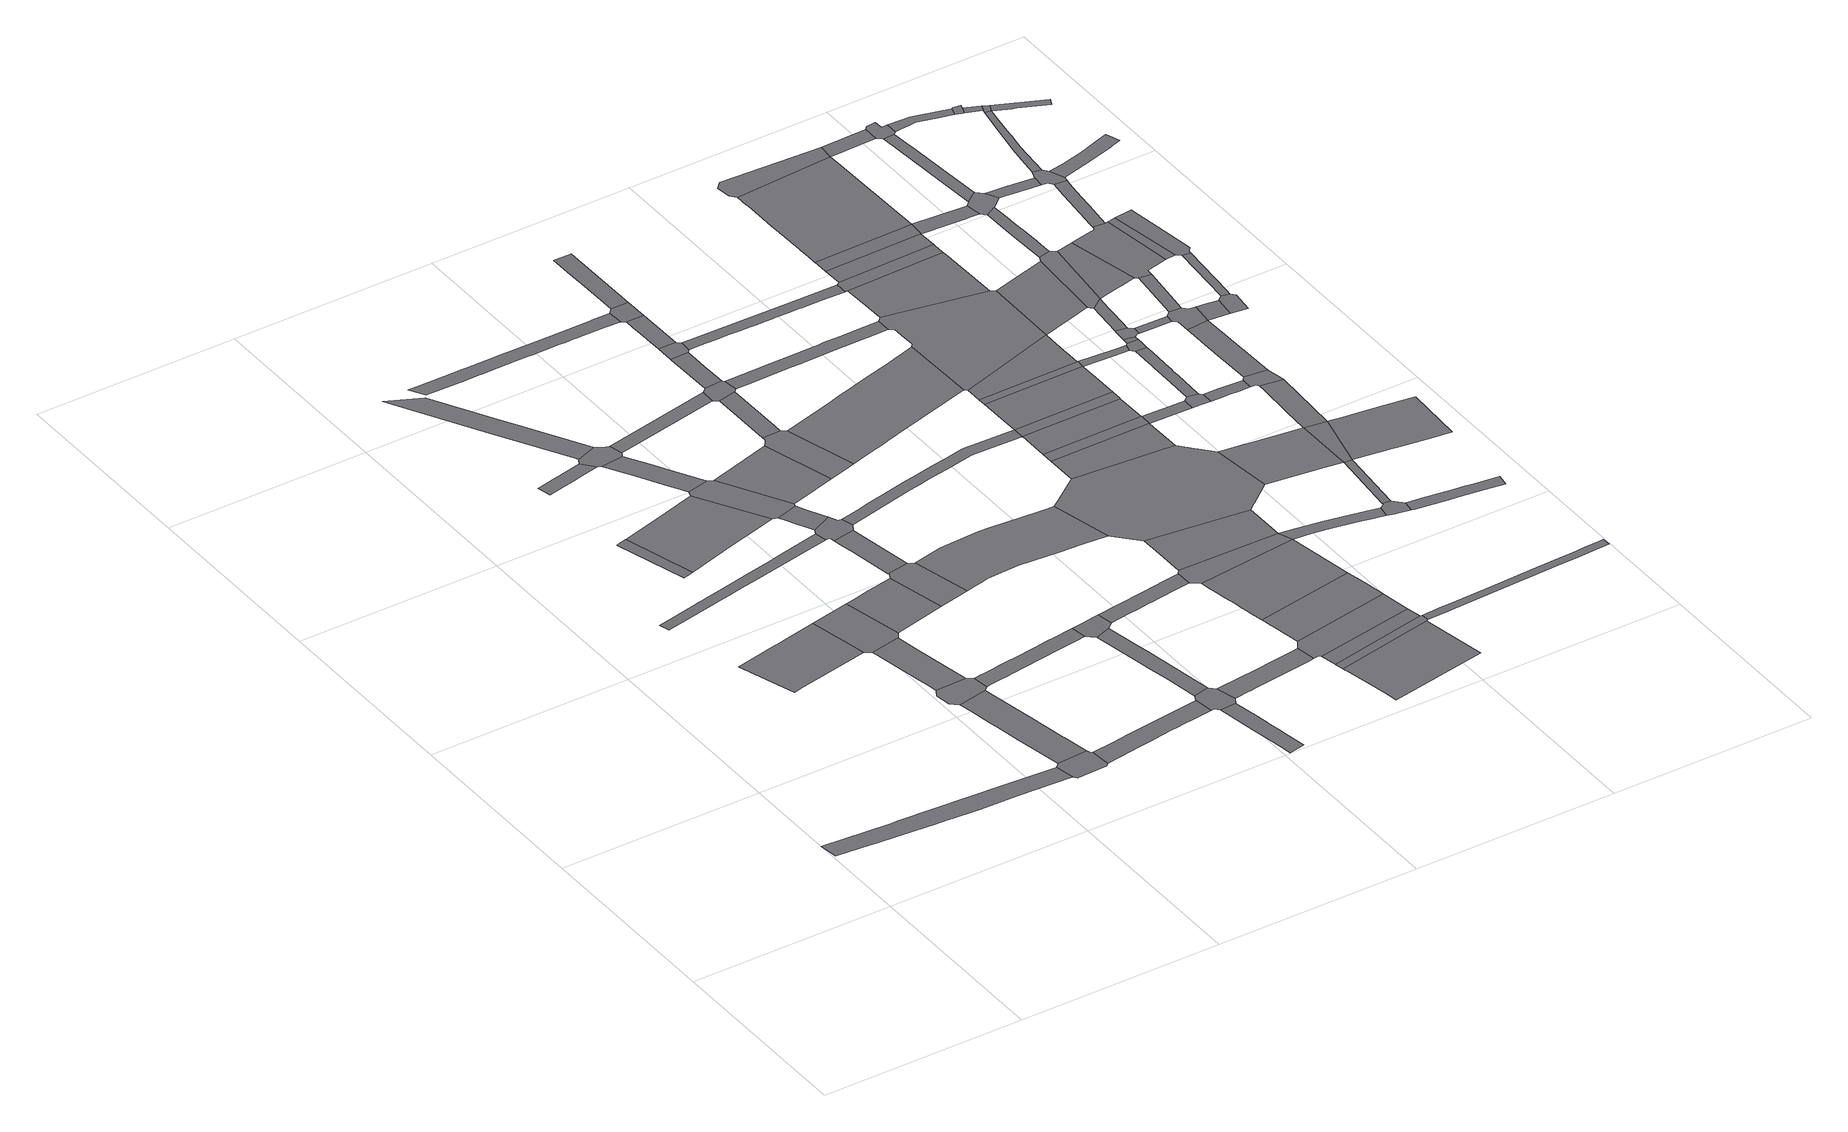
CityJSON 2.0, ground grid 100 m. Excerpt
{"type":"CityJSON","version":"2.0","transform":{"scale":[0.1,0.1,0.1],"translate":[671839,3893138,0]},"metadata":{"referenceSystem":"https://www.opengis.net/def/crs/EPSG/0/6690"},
"CityObjects":{
"road1":{"type":"Road","attributes":{"function":"9","usage":"9","RoadStructureAttribute.widthType":"2","RoadStructureAttribute.width":12.47,"RoadStructureAttribute.sectionType":"1"},"geometry":[{"type":"MultiSurface","lod":"1","boundaries":[[[0,1,2,3,4,5,6,7,8,9,10,11,12,13,14,15,16,17,18,19,20,21,22]]]}]},
"road2":{"type":"Road","attributes":{"function":"3","usage":"1","RoadStructureAttribute.widthType":"1","RoadStructureAttribute.width":27.74,"RoadStructureAttribute.sectionType":"1"},"geometry":[{"type":"MultiSurface","lod":"1","boundaries":[[[23,24,25,26,27,28,29,30,31,32]]]}]},
"road3":{"type":"Road","attributes":{"function":"9","usage":"9","RoadStructureAttribute.widthType":"9","RoadStructureAttribute.width":-9999,"RoadStructureAttribute.sectionType":"9"},"geometry":[{"type":"MultiSurface","lod":"1","boundaries":[[[21,33,34,35,36,37,38,39,40,22]]]}]},
"road4":{"type":"Road","attributes":{"function":"9","usage":"9","RoadStructureAttribute.widthType":"9","RoadStructureAttribute.width":-9999,"RoadStructureAttribute.sectionType":"9"},"geometry":[{"type":"MultiSurface","lod":"1","boundaries":[[[41,42,43,44,45,46]]]}]},
"road5":{"type":"Road","attributes":{"function":"9","usage":"9","RoadStructureAttribute.widthType":"2","RoadStructureAttribute.width":14.41,"RoadStructureAttribute.sectionType":"1"},"geometry":[{"type":"MultiSurface","lod":"1","boundaries":[[[47,48,49,50,51,52,40,39,53,54,55,56,57,58,59]]]}]},
"road6":{"type":"Road","attributes":{"function":"9","usage":"9","RoadStructureAttribute.widthType":"9","RoadStructureAttribute.width":-9999,"RoadStructureAttribute.sectionType":"9"},"geometry":[{"type":"MultiSurface","lod":"1","boundaries":[[[60,61,62,63,47,59,64,65]]]}]},
"road7":{"type":"Road","attributes":{"function":"9","usage":"9","RoadStructureAttribute.widthType":"3","RoadStructureAttribute.width":5.24,"RoadStructureAttribute.sectionType":"1"},"geometry":[{"type":"MultiSurface","lod":"1","boundaries":[[[66,67,68,69,70,71,72,73,74,75,76,77,78,79,80,81,82,83,84]]]}]},
"road8":{"type":"Road","attributes":{"function":"9","usage":"9","RoadStructureAttribute.widthType":"2","RoadStructureAttribute.width":14.41,"RoadStructureAttribute.sectionType":"1"},"geometry":[{"type":"MultiSurface","lod":"1","boundaries":[[[60,85,86,87,88,89,90,91,92,93,94,95,61]]]}]},
"road9":{"type":"Road","attributes":{"function":"9","usage":"9","RoadStructureAttribute.widthType":"9","RoadStructureAttribute.width":-9999,"RoadStructureAttribute.sectionType":"9"},"geometry":[{"type":"MultiSurface","lod":"1","boundaries":[[[31,89,88,96,97,32]]]}]},
"road10":{"type":"Road","attributes":{"function":"9","usage":"9","RoadStructureAttribute.widthType":"2","RoadStructureAttribute.width":6.55,"RoadStructureAttribute.sectionType":"1"},"geometry":[{"type":"MultiSurface","lod":"1","boundaries":[[[98,99,100,101,102,103,104,105,106]]]}]},
"road11":{"type":"Road","attributes":{"function":"1","usage":"9","RoadStructureAttribute.widthType":"1","RoadStructureAttribute.width":34.56,"RoadStructureAttribute.sectionType":"7"},"geometry":[{"type":"MultiSurface","lod":"1","boundaries":[[[107,108,109,43,42,110,111,112,113,114,115]]]}]},
"road12":{"type":"Road","attributes":{"function":"9","usage":"9","RoadStructureAttribute.widthType":"2","RoadStructureAttribute.width":9.95,"RoadStructureAttribute.sectionType":"1"},"geometry":[{"type":"MultiSurface","lod":"1","boundaries":[[[116,117,118,119,120,121,122,123,124,125]]]}]},
"road13":{"type":"Road","attributes":{"function":"9","usage":"9","RoadStructureAttribute.widthType":"2","RoadStructureAttribute.width":9.35,"RoadStructureAttribute.sectionType":"1"},"geometry":[{"type":"MultiSurface","lod":"1","boundaries":[[[35,126,127,128,129,130,131,132,133,134,135,136,137,138,139,140,36]]]}]},
"road14":{"type":"Road","attributes":{"function":"3","usage":"1","RoadStructureAttribute.widthType":"1","RoadStructureAttribute.width":27.74,"RoadStructureAttribute.sectionType":"1"},"geometry":[{"type":"MultiSurface","lod":"1","boundaries":[[[141,142,143,144,145,97,96,146]]]}]},
"road15":{"type":"Road","attributes":{"function":"9","usage":"9","RoadStructureAttribute.widthType":"9","RoadStructureAttribute.width":-9999,"RoadStructureAttribute.sectionType":"9"},"geometry":[{"type":"MultiSurface","lod":"1","boundaries":[[[147,148,120,119,104,103,149,150,151]]]}]},
"road16":{"type":"Road","attributes":{"function":"9","usage":"9","RoadStructureAttribute.widthType":"2","RoadStructureAttribute.width":7.59,"RoadStructureAttribute.sectionType":"1"},"geometry":[{"type":"MultiSurface","lod":"1","boundaries":[[[152,153,154,155,156,157,158,159,160,161,65,64,162,163,164,165,166,167,168,169,170,171,172]]]}]},
"road17":{"type":"Road","attributes":{"function":"9","usage":"9","RoadStructureAttribute.widthType":"2","RoadStructureAttribute.width":9.95,"RoadStructureAttribute.sectionType":"1"},"geometry":[{"type":"MultiSurface","lod":"1","boundaries":[[[173,174,175,176,177,178,179,180,181,150,149]]]}]},
"road18":{"type":"Road","attributes":{"function":"9","usage":"9","RoadStructureAttribute.widthType":"9","RoadStructureAttribute.width":-9999,"RoadStructureAttribute.sectionType":"9"},"geometry":[{"type":"MultiSurface","lod":"1","boundaries":[[[182,183,184,179,178,115,114,185]]]}]},
"road19":{"type":"Road","attributes":{"function":"9","usage":"9","RoadStructureAttribute.widthType":"9","RoadStructureAttribute.width":-9999,"RoadStructureAttribute.sectionType":"9"},"geometry":[{"type":"MultiSurface","lod":"1","boundaries":[[[186,187,188,189,190,141,146]]]}]},
"road20":{"type":"Road","attributes":{"function":"9","usage":"9","RoadStructureAttribute.widthType":"2","RoadStructureAttribute.width":9.37,"RoadStructureAttribute.sectionType":"1"},"geometry":[{"type":"MultiSurface","lod":"1","boundaries":[[[188,191,192,193,194,189]]]}]},
"road21":{"type":"Road","attributes":{"function":"9","usage":"9","RoadStructureAttribute.widthType":"2","RoadStructureAttribute.width":9.37,"RoadStructureAttribute.sectionType":"1"},"geometry":[{"type":"MultiSurface","lod":"1","boundaries":[[[195,196,197,198,199,200,201,182,185]]]}]},
"road22":{"type":"Road","attributes":{"function":"9","usage":"9","RoadStructureAttribute.widthType":"9","RoadStructureAttribute.width":-9999,"RoadStructureAttribute.sectionType":"9"},"geometry":[{"type":"MultiSurface","lod":"1","boundaries":[[[191,202,203,204,199,198,74,73,205,206,192]]]}]},
"road23":{"type":"Road","attributes":{"function":"9","usage":"9","RoadStructureAttribute.widthType":"2","RoadStructureAttribute.width":7.59,"RoadStructureAttribute.sectionType":"1"},"geometry":[{"type":"MultiSurface","lod":"1","boundaries":[[[207,208,209,210,211,212,213,214,215,216,217,218,219,220,221]]]}]},
"road24":{"type":"Road","attributes":{"function":"9","usage":"9","RoadStructureAttribute.widthType":"9","RoadStructureAttribute.width":-9999,"RoadStructureAttribute.sectionType":"9"},"geometry":[{"type":"MultiSurface","lod":"1","boundaries":[[[222,223,224,225,226,136,135,227,216,215,228]]]}]},
"road25":{"type":"Road","attributes":{"function":"9","usage":"9","RoadStructureAttribute.widthType":"2","RoadStructureAttribute.width":7.03,"RoadStructureAttribute.sectionType":"1"},"geometry":[{"type":"MultiSurface","lod":"1","boundaries":[[[229,230,231,232,224,223,233,234,235,236,237]]]}]},
"road26":{"type":"Road","attributes":{"function":"9","usage":"9","RoadStructureAttribute.widthType":"2","RoadStructureAttribute.width":6.89,"RoadStructureAttribute.sectionType":"1"},"geometry":[{"type":"MultiSurface","lod":"1","boundaries":[[[238,239,240,241,242,243,244,245,246,247,248,249,250,251,252,253,254,255,256,257,258,259,260,261,262,263,264,265,266,267,268]]]}]},
"road27":{"type":"Road","attributes":{"function":"1","usage":"9","RoadStructureAttribute.widthType":"1","RoadStructureAttribute.width":34.56,"RoadStructureAttribute.sectionType":"7"},"geometry":[{"type":"MultiSurface","lod":"1","boundaries":[[[269,270,271,184,183,272,273,274,275]]]}]},
"road28":{"type":"Road","attributes":{"function":"9","usage":"9","RoadStructureAttribute.widthType":"2","RoadStructureAttribute.width":6.11,"RoadStructureAttribute.sectionType":"1"},"geometry":[{"type":"MultiSurface","lod":"1","boundaries":[[[276,277,278,279,147,151]]]}]},
"road29":{"type":"Road","attributes":{"function":"9","usage":"9","RoadStructureAttribute.widthType":"9","RoadStructureAttribute.width":-9999,"RoadStructureAttribute.sectionType":"9"},"geometry":[{"type":"MultiSurface","lod":"1","boundaries":[[[236,280,281,282,283,172,171,237]]]}]},
"road30":{"type":"Road","attributes":{"function":"9","usage":"9","RoadStructureAttribute.widthType":"2","RoadStructureAttribute.width":9.35,"RoadStructureAttribute.sectionType":"1"},"geometry":[{"type":"MultiSurface","lod":"1","boundaries":[[[284,285,286,287,222,228,288,289,290,291,292,293,294,295,296]]]}]},
"road31":{"type":"Road","attributes":{"function":"9","usage":"9","RoadStructureAttribute.widthType":"9","RoadStructureAttribute.width":-9999,"RoadStructureAttribute.sectionType":"9"},"geometry":[{"type":"MultiSurface","lod":"1","boundaries":[[[297,298,299,300,275,274,301,302,303]]]}]},
"road32":{"type":"Road","attributes":{"function":"3","usage":"1","RoadStructureAttribute.widthType":"1","RoadStructureAttribute.width":27.74,"RoadStructureAttribute.sectionType":"1"},"geometry":[{"type":"MultiSurface","lod":"1","boundaries":[[[304,305,306,307,308,309,187,186,310,311,312,313,314,315,316,317]]]}]},
"road33":{"type":"Road","attributes":{"function":"9","usage":"9","RoadStructureAttribute.widthType":"2","RoadStructureAttribute.width":8.71,"RoadStructureAttribute.sectionType":"1"},"geometry":[{"type":"MultiSurface","lod":"1","boundaries":[[[318,319,320,298,297]]]}]},
"road34":{"type":"Road","attributes":{"function":"9","usage":"9","RoadStructureAttribute.widthType":"2","RoadStructureAttribute.width":7.59,"RoadStructureAttribute.sectionType":"1"},"geometry":[{"type":"MultiSurface","lod":"1","boundaries":[[[321,322,323,281,280,324,325,326,327,328,329,330,331,332]]]}]},
"road35":{"type":"Road","attributes":{"function":"9","usage":"9","RoadStructureAttribute.widthType":"9","RoadStructureAttribute.width":-9999,"RoadStructureAttribute.sectionType":"9"},"geometry":[{"type":"MultiSurface","lod":"1","boundaries":[[[333,334,279,278,320,319,335,336]]]}]},
"road36":{"type":"Road","attributes":{"function":"9","usage":"9","RoadStructureAttribute.widthType":"2","RoadStructureAttribute.width":8.71,"RoadStructureAttribute.sectionType":"1"},"geometry":[{"type":"MultiSurface","lod":"1","boundaries":[[[337,334,333,338,339,340,341,342,343]]]}]},
"road37":{"type":"Road","attributes":{"function":"9","usage":"9","RoadStructureAttribute.widthType":"3","RoadStructureAttribute.width":5.82,"RoadStructureAttribute.sectionType":"1"},"geometry":[{"type":"MultiSurface","lod":"1","boundaries":[[[344,345,346,347,348,349,350,351,352,353,354,355,203,202,356,357,358,359,360,361,362,363,364,365,366,367,368]]]}]},
"road38":{"type":"Road","attributes":{"function":"9","usage":"9","RoadStructureAttribute.widthType":"9","RoadStructureAttribute.width":-9999,"RoadStructureAttribute.sectionType":"9"},"geometry":[{"type":"MultiSurface","lod":"1","boundaries":[[[369,370,343,342,371,372]]]}]},
"road39":{"type":"Road","attributes":{"function":"9","usage":"9","RoadStructureAttribute.widthType":"2","RoadStructureAttribute.width":8.71,"RoadStructureAttribute.sectionType":"1"},"geometry":[{"type":"MultiSurface","lod":"1","boundaries":[[[373,374,375,370,369,376,377]]]}]},
"road40":{"type":"Road","attributes":{"function":"9","usage":"9","RoadStructureAttribute.widthType":"9","RoadStructureAttribute.width":-9999,"RoadStructureAttribute.sectionType":"9"},"geometry":[{"type":"MultiSurface","lod":"1","boundaries":[[[377,376,378,379,238,268]]]}]},
"road41":{"type":"Road","attributes":{"function":"9","usage":"9","RoadStructureAttribute.widthType":"2","RoadStructureAttribute.width":8.71,"RoadStructureAttribute.sectionType":"1"},"geometry":[{"type":"MultiSurface","lod":"1","boundaries":[[[380,381,382,383,379,378,384,385]]]}]},
"road42":{"type":"Road","attributes":{"function":"1","usage":"9","RoadStructureAttribute.widthType":"1","RoadStructureAttribute.width":34.56,"RoadStructureAttribute.sectionType":"7"},"geometry":[{"type":"MultiSurface","lod":"1","boundaries":[[[302,386,387,388,389,390,391,392,393,394,395,396,397,398,399,400,401,402,403,303]]]}]},
"road43":{"type":"Road","attributes":{"function":"9","usage":"2","RoadStructureAttribute.widthType":"1","RoadStructureAttribute.width":35.46,"RoadStructureAttribute.sectionType":"1"},"geometry":[{"type":"MultiSurface","lod":"1","boundaries":[[[404,405,406,407,408,409,410,411,412,413,414]]]}]},
"road44":{"type":"Road","attributes":{"function":"9","usage":"9","RoadStructureAttribute.widthType":"9","RoadStructureAttribute.width":-9999,"RoadStructureAttribute.sectionType":"9"},"geometry":[{"type":"MultiSurface","lod":"1","boundaries":[[[415,416,417,418,406,405,419,420]]]}]},
"road45":{"type":"Road","attributes":{"function":"9","usage":"9","RoadStructureAttribute.widthType":"1","RoadStructureAttribute.width":35.46,"RoadStructureAttribute.sectionType":"1"},"geometry":[{"type":"MultiSurface","lod":"1","boundaries":[[[416,421,422,417]]]}]},
"road46":{"type":"Road","attributes":{"function":"9","usage":"9","RoadStructureAttribute.widthType":"9","RoadStructureAttribute.width":-9999,"RoadStructureAttribute.sectionType":"9"},"geometry":[{"type":"MultiSurface","lod":"1","boundaries":[[[295,423,422,421,424,425,296]]]}]},
"road47":{"type":"Road","attributes":{"function":"9","usage":"2","RoadStructureAttribute.widthType":"1","RoadStructureAttribute.width":35.46,"RoadStructureAttribute.sectionType":"1"},"geometry":[{"type":"MultiSurface","lod":"1","boundaries":[[[426,427,428,429,425,424,430,431,432]]]}]},
"road48":{"type":"Road","attributes":{"function":"9","usage":"2","RoadStructureAttribute.widthType":"1","RoadStructureAttribute.width":35.46,"RoadStructureAttribute.sectionType":"1"},"geometry":[{"type":"MultiSurface","lod":"1","boundaries":[[[433,434,435,436,437,438,439,440,441,442,443,426,432]]]}]},
"road49":{"type":"Road","attributes":{"function":"9","usage":"9","RoadStructureAttribute.widthType":"2","RoadStructureAttribute.width":6.69,"RoadStructureAttribute.sectionType":"1"},"geometry":[{"type":"MultiSurface","lod":"1","boundaries":[[[335,444,445,446,447,448,449,450,451,452,453,454,455,456,457,458,459,460,461,462,463,464,465,466,467,336]]]}]},
"road50":{"type":"Road","attributes":{"function":"9","usage":"9","RoadStructureAttribute.widthType":"9","RoadStructureAttribute.width":-9999,"RoadStructureAttribute.sectionType":"9"},"geometry":[{"type":"MultiSurface","lod":"1","boundaries":[[[468,469,321,332,434,433]]]}]},
"road51":{"type":"Road","attributes":{"function":"9","usage":"9","RoadStructureAttribute.widthType":"1","RoadStructureAttribute.width":35.46,"RoadStructureAttribute.sectionType":"1"},"geometry":[{"type":"MultiSurface","lod":"1","boundaries":[[[470,469,468,471,472]]]}]},
"road52":{"type":"Road","attributes":{"function":"9","usage":"9","RoadStructureAttribute.widthType":"3","RoadStructureAttribute.width":5.61,"RoadStructureAttribute.sectionType":"1"},"geometry":[{"type":"MultiSurface","lod":"1","boundaries":[[[371,473,474,475,476,477,478,479,480,481,482,483,484,485,486,487,488,489,490,372]]]}]},
"road53":{"type":"Road","attributes":{"function":"9","usage":"9","RoadStructureAttribute.widthType":"9","RoadStructureAttribute.width":-9999,"RoadStructureAttribute.sectionType":"9"},"geometry":[{"type":"MultiSurface","lod":"1","boundaries":[[[491,492,493,304,317,472,471,494,495,496,497,498,499,500]]]}]},
"road54":{"type":"Road","attributes":{"function":"1","usage":"2","RoadStructureAttribute.widthType":"1","RoadStructureAttribute.width":35.46,"RoadStructureAttribute.sectionType":"7"},"geometry":[{"type":"MultiSurface","lod":"1","boundaries":[[[501,502,503,491,500]]]}]},
"road55":{"type":"Road","attributes":{"function":"9","usage":"9","RoadStructureAttribute.widthType":"9","RoadStructureAttribute.width":-9999,"RoadStructureAttribute.sectionType":"9"},"geometry":[{"type":"MultiSurface","lod":"1","boundaries":[[[504,505,503,502,506]]]}]},
"road56":{"type":"Road","attributes":{"function":"1","usage":"2","RoadStructureAttribute.widthType":"1","RoadStructureAttribute.width":35.46,"RoadStructureAttribute.sectionType":"7"},"geometry":[{"type":"MultiSurface","lod":"1","boundaries":[[[507,508,505,504]]]}]},
"road57":{"type":"Road","attributes":{"function":"9","usage":"9","RoadStructureAttribute.widthType":"9","RoadStructureAttribute.width":-9999,"RoadStructureAttribute.sectionType":"9"},"geometry":[{"type":"MultiSurface","lod":"1","boundaries":[[[509,510,367,366,508,507]]]}]},
"road58":{"type":"Road","attributes":{"function":"1","usage":"2","RoadStructureAttribute.widthType":"1","RoadStructureAttribute.width":35.46,"RoadStructureAttribute.sectionType":"7"},"geometry":[{"type":"MultiSurface","lod":"1","boundaries":[[[511,512,513,514,515,367,510]]]}]},
"road59":{"type":"Road","attributes":{"function":"9","usage":"9","RoadStructureAttribute.widthType":"9","RoadStructureAttribute.width":-9999,"RoadStructureAttribute.sectionType":"9"},"geometry":[{"type":"MultiSurface","lod":"1","boundaries":[[[516,517,518,514,513,519]]]}]},
"road60":{"type":"Road","attributes":{"function":"9","usage":"9","RoadStructureAttribute.widthType":"3","RoadStructureAttribute.width":5.82,"RoadStructureAttribute.sectionType":"1"},"geometry":[{"type":"MultiSurface","lod":"1","boundaries":[[[520,521,522,523,524,525,526,527,528,529,530,531,468,433]]]}]},
"road61":{"type":"Road","attributes":{"function":"1","usage":"2","RoadStructureAttribute.widthType":"1","RoadStructureAttribute.width":35.46,"RoadStructureAttribute.sectionType":"7"},"geometry":[{"type":"MultiSurface","lod":"1","boundaries":[[[532,517,516,533,534,535,536,537,538,539]]]}]},
"road62":{"type":"Road","attributes":{"function":"9","usage":"9","RoadStructureAttribute.widthType":"9","RoadStructureAttribute.width":-9999,"RoadStructureAttribute.sectionType":"9"},"geometry":[{"type":"MultiSurface","lod":"1","boundaries":[[[538,540,541,542,455,454,543,544,545,393,392,539]]]}]},
"road63":{"type":"Road","attributes":{"function":"9","usage":"9","RoadStructureAttribute.widthType":"4","RoadStructureAttribute.width":3.92,"RoadStructureAttribute.sectionType":"1"},"geometry":[{"type":"MultiSurface","lod":"1","boundaries":[[[419,546,547,548,549,550,551,552,553,554,555,556,557,558,559,560,561,562,563,564,565,566,567,568,420]]]}]},
"road64":{"type":"Road","attributes":{"function":"9","usage":"9","RoadStructureAttribute.widthType":"3","RoadStructureAttribute.width":5.49,"RoadStructureAttribute.sectionType":"1"},"geometry":[{"type":"MultiSurface","lod":"1","boundaries":[[[502,569,570,571,572,573,574,506]]]}]},
"road65":{"type":"Road","attributes":{"function":"9","usage":"9","RoadStructureAttribute.widthType":"9","RoadStructureAttribute.width":-9999,"RoadStructureAttribute.sectionType":"9"},"geometry":[{"type":"MultiSurface","lod":"1","boundaries":[[[575,576,577,578,579,580,542,541]]]}]},
"road66":{"type":"Road","attributes":{"function":"3","usage":"1","RoadStructureAttribute.widthType":"1","RoadStructureAttribute.width":29.16,"RoadStructureAttribute.sectionType":"1"},"geometry":[{"type":"MultiSurface","lod":"1","boundaries":[[[581,582,583,584,585,497,496,586,587,588,589]]]}]},
"road67":{"type":"Road","attributes":{"function":"9","usage":"9","RoadStructureAttribute.widthType":"9","RoadStructureAttribute.width":-9999,"RoadStructureAttribute.sectionType":"9"},"geometry":[{"type":"MultiSurface","lod":"1","boundaries":[[[578,577,590,591,592,593,489,488,594]]]}]},
"road68":{"type":"Road","attributes":{"function":"9","usage":"9","RoadStructureAttribute.widthType":"9","RoadStructureAttribute.width":-9999,"RoadStructureAttribute.sectionType":"9"},"geometry":[{"type":"MultiSurface","lod":"1","boundaries":[[[595,596,527,526,597,598,599,600,601]]]}]},
"road69":{"type":"Road","attributes":{"function":"1","usage":"2","RoadStructureAttribute.widthType":"1","RoadStructureAttribute.width":35.46,"RoadStructureAttribute.sectionType":"7"},"geometry":[{"type":"MultiSurface","lod":"1","boundaries":[[[592,602,603,593]]]}]},
"road70":{"type":"Road","attributes":{"function":"9","usage":"9","RoadStructureAttribute.widthType":"9","RoadStructureAttribute.width":-9999,"RoadStructureAttribute.sectionType":"9"},"geometry":[{"type":"MultiSurface","lod":"1","boundaries":[[[604,603,602,605,606]]]}]},
"road71":{"type":"Road","attributes":{"function":"9","usage":"9","RoadStructureAttribute.widthType":"9","RoadStructureAttribute.width":-9999,"RoadStructureAttribute.sectionType":"9"},"geometry":[{"type":"MultiSurface","lod":"1","boundaries":[[[607,608,572,571,609,610,611]]]}]},
"road72":{"type":"Road","attributes":{"function":"9","usage":"9","RoadStructureAttribute.widthType":"4","RoadStructureAttribute.width":3.6,"RoadStructureAttribute.sectionType":"1"},"geometry":[{"type":"MultiSurface","lod":"1","boundaries":[[[612,613,588,614,595,601]]]}]},
"road73":{"type":"Road","attributes":{"function":"9","usage":"9","RoadStructureAttribute.widthType":"4","RoadStructureAttribute.width":3.45,"RoadStructureAttribute.sectionType":"1"},"geometry":[{"type":"MultiSurface","lod":"1","boundaries":[[[615,616,617,618,519,513,619]]]}]},
"road74":{"type":"Road","attributes":{"function":"1","usage":"2","RoadStructureAttribute.widthType":"1","RoadStructureAttribute.width":35.46,"RoadStructureAttribute.sectionType":"7"},"geometry":[{"type":"MultiSurface","lod":"1","boundaries":[[[620,621,622,623,624,625,626,627,628,629,630,604,606,631]]]}]},
"road75":{"type":"Road","attributes":{"function":"9","usage":"9","RoadStructureAttribute.widthType":"3","RoadStructureAttribute.width":5.22,"RoadStructureAttribute.sectionType":"1"},"geometry":[{"type":"MultiSurface","lod":"1","boundaries":[[[632,633,634,635,636,637,638,608,607,639,640,641,642,643,644,645,646,647,648]]]}]},
"road76":{"type":"Road","attributes":{"function":"9","usage":"9","RoadStructureAttribute.widthType":"3","RoadStructureAttribute.width":5.49,"RoadStructureAttribute.sectionType":"1"},"geometry":[{"type":"MultiSurface","lod":"1","boundaries":[[[610,649,650,651,652,653,654,611]]]}]},
"road77":{"type":"Road","attributes":{"function":"9","usage":"9","RoadStructureAttribute.widthType":"9","RoadStructureAttribute.width":-9999,"RoadStructureAttribute.sectionType":"9"},"geometry":[{"type":"MultiSurface","lod":"1","boundaries":[[[588,613,655,589]]]}]},
"road78":{"type":"Road","attributes":{"function":"9","usage":"9","RoadStructureAttribute.widthType":"9","RoadStructureAttribute.width":-9999,"RoadStructureAttribute.sectionType":"9"},"geometry":[{"type":"MultiSurface","lod":"1","boundaries":[[[616,632,648,656,657,658,617]]]}]},
"road79":{"type":"Road","attributes":{"function":"9","usage":"9","RoadStructureAttribute.widthType":"9","RoadStructureAttribute.width":-9999,"RoadStructureAttribute.sectionType":"9"},"geometry":[{"type":"MultiSurface","lod":"1","boundaries":[[[659,622,621,660,661,662]]]}]},
"road80":{"type":"Road","attributes":{"function":"1","usage":"9","RoadStructureAttribute.widthType":"1","RoadStructureAttribute.width":36.08,"RoadStructureAttribute.sectionType":"7"},"geometry":[{"type":"MultiSurface","lod":"1","boundaries":[[[663,664,665,666,667,668,669,540,538]]]}]},
"road81":{"type":"Road","attributes":{"function":"9","usage":"9","RoadStructureAttribute.widthType":"3","RoadStructureAttribute.width":5.22,"RoadStructureAttribute.sectionType":"1"},"geometry":[{"type":"MultiSurface","lod":"1","boundaries":[[[670,658,657,671]]]}]},
"road82":{"type":"Road","attributes":{"function":"9","usage":"9","RoadStructureAttribute.widthType":"3","RoadStructureAttribute.width":5.82,"RoadStructureAttribute.sectionType":"1"},"geometry":[{"type":"MultiSurface","lod":"1","boundaries":[[[672,673,674,675,676,677,678,679,680,681,682,683,600,599,684,685,686,687,688,689]]]}]},
"road83":{"type":"Road","attributes":{"function":"9","usage":"9","RoadStructureAttribute.widthType":"9","RoadStructureAttribute.width":-9999,"RoadStructureAttribute.sectionType":"9"},"geometry":[{"type":"MultiSurface","lod":"1","boundaries":[[[690,691,692,693,694,695,670,671]]]}]},
"road84":{"type":"Road","attributes":{"function":"9","usage":"9","RoadStructureAttribute.widthType":"3","RoadStructureAttribute.width":5.22,"RoadStructureAttribute.sectionType":"1"},"geometry":[{"type":"MultiSurface","lod":"1","boundaries":[[[693,696,697,698,699,700,701,702,703,694]]]}]},
"road85":{"type":"Road","attributes":{"function":"9","usage":"9","RoadStructureAttribute.widthType":"2","RoadStructureAttribute.width":11,"RoadStructureAttribute.sectionType":"1"},"geometry":[{"type":"MultiSurface","lod":"1","boundaries":[[[655,704,705,706,707,708,709,710,589]]]}]},
"road86":{"type":"Road","attributes":{"function":"9","usage":"9","RoadStructureAttribute.widthType":"9","RoadStructureAttribute.width":-9999,"RoadStructureAttribute.sectionType":"9"},"geometry":[{"type":"MultiSurface","lod":"1","boundaries":[[[711,712,653,652,713,705,704]]]}]},
"road87":{"type":"Road","attributes":{"function":"9","usage":"9","RoadStructureAttribute.widthType":"4","RoadStructureAttribute.width":3.18,"RoadStructureAttribute.sectionType":"1"},"geometry":[{"type":"MultiSurface","lod":"1","boundaries":[[[714,715,716,717,692,691]]]}]},
"road88":{"type":"Road","attributes":{"function":"9","usage":"9","RoadStructureAttribute.widthType":"2","RoadStructureAttribute.width":6.3,"RoadStructureAttribute.sectionType":"1"},"geometry":[{"type":"MultiSurface","lod":"1","boundaries":[[[605,718,719,720,721,722,723,724,606]]]}]},
"road89":{"type":"Road","attributes":{"function":"3","usage":"1","RoadStructureAttribute.widthType":"1","RoadStructureAttribute.width":29.16,"RoadStructureAttribute.sectionType":"1"},"geometry":[{"type":"MultiSurface","lod":"1","boundaries":[[[725,726,727,728,729,730,731,732,733,734,735,736,737,738,655,613,739]]]}]},
"road90":{"type":"Road","attributes":{"function":"9","usage":"9","RoadStructureAttribute.widthType":"9","RoadStructureAttribute.width":-9999,"RoadStructureAttribute.sectionType":"9"},"geometry":[{"type":"MultiSurface","lod":"1","boundaries":[[[740,741,742,667,666,701,700]]]}]},
"road91":{"type":"Road","attributes":{"function":"9","usage":"9","RoadStructureAttribute.widthType":"2","RoadStructureAttribute.width":11,"RoadStructureAttribute.sectionType":"1"},"geometry":[{"type":"MultiSurface","lod":"1","boundaries":[[[711,743,744,745,746,747,748,712]]]}]},
"road92":{"type":"Road","attributes":{"function":"9","usage":"9","RoadStructureAttribute.widthType":"9","RoadStructureAttribute.width":-9999,"RoadStructureAttribute.sectionType":"9"},"geometry":[{"type":"MultiSurface","lod":"1","boundaries":[[[716,715,749,745,744,750,751,752,753]]]}]},
"road93":{"type":"Road","attributes":{"function":"9","usage":"9","RoadStructureAttribute.widthType":"3","RoadStructureAttribute.width":5.51,"RoadStructureAttribute.sectionType":"1"},"geometry":[{"type":"MultiSurface","lod":"1","boundaries":[[[741,754,755,756,757,758,759,760,761,762,763,764,765,766,742]]]}]},
"road94":{"type":"Road","attributes":{"function":"1","usage":"9","RoadStructureAttribute.widthType":"1","RoadStructureAttribute.width":36.08,"RoadStructureAttribute.sectionType":"7"},"geometry":[{"type":"MultiSurface","lod":"1","boundaries":[[[767,768,769,770,771,740,700]]]}]},
"road95":{"type":"Road","attributes":{"function":"9","usage":"9","RoadStructureAttribute.widthType":"3","RoadStructureAttribute.width":5.95,"RoadStructureAttribute.sectionType":"1"},"geometry":[{"type":"MultiSurface","lod":"1","boundaries":[[[772,773,753,752]]]}]},
"road96":{"type":"Road","attributes":{"function":"9","usage":"9","RoadStructureAttribute.widthType":"3","RoadStructureAttribute.width":5.94,"RoadStructureAttribute.sectionType":"1"},"geometry":[{"type":"MultiSurface","lod":"1","boundaries":[[[660,621,774,775]]]}]},
"road97":{"type":"Road","attributes":{"function":"9","usage":"9","RoadStructureAttribute.widthType":"9","RoadStructureAttribute.width":-9999,"RoadStructureAttribute.sectionType":"9"},"geometry":[{"type":"MultiSurface","lod":"1","boundaries":[[[776,777,778,779,722,721,763,762,780,781]]]}]},
"road98":{"type":"Road","attributes":{"function":"9","usage":"9","RoadStructureAttribute.widthType":"2","RoadStructureAttribute.width":11,"RoadStructureAttribute.sectionType":"1"},"geometry":[{"type":"MultiSurface","lod":"1","boundaries":[[[744,782,783,784,750]]]}]},
"road99":{"type":"Road","attributes":{"function":"9","usage":"9","RoadStructureAttribute.widthType":"3","RoadStructureAttribute.width":5.51,"RoadStructureAttribute.sectionType":"1"},"geometry":[{"type":"MultiSurface","lod":"1","boundaries":[[[778,777,785,786,787,788,789,790,791,792,793]]]}]},
"road100":{"type":"Road","attributes":{"function":"9","usage":"9","RoadStructureAttribute.widthType":"9","RoadStructureAttribute.width":-9999,"RoadStructureAttribute.sectionType":"9"},"geometry":[{"type":"MultiSurface","lod":"1","boundaries":[[[794,795,796,771,770,773,772,797,798,799,800,801]]]}]},
"road101":{"type":"Road","attributes":{"function":"9","usage":"9","RoadStructureAttribute.widthType":"9","RoadStructureAttribute.width":-9999,"RoadStructureAttribute.sectionType":"9"},"geometry":[{"type":"MultiSurface","lod":"1","boundaries":[[[783,782,802,803,804,805]]]}]},
"road102":{"type":"Road","attributes":{"function":"9","usage":"9","RoadStructureAttribute.widthType":"9","RoadStructureAttribute.width":-9999,"RoadStructureAttribute.sectionType":"9"},"geometry":[{"type":"MultiSurface","lod":"1","boundaries":[[[774,793,792,806,807,808,809,810,775]]]}]},
"road103":{"type":"Road","attributes":{"function":"9","usage":"9","RoadStructureAttribute.widthType":"2","RoadStructureAttribute.width":6.71,"RoadStructureAttribute.sectionType":"1"},"geometry":[{"type":"MultiSurface","lod":"1","boundaries":[[[811,812,813,814,815,816,817,818,819,820,776,781]]]}]},
"road104":{"type":"Road","attributes":{"function":"9","usage":"9","RoadStructureAttribute.widthType":"4","RoadStructureAttribute.width":3.54,"RoadStructureAttribute.sectionType":"1"},"geometry":[{"type":"MultiSurface","lod":"1","boundaries":[[[804,821,822,823,805]]]}]},
"road105":{"type":"Road","attributes":{"function":"9","usage":"9","RoadStructureAttribute.widthType":"9","RoadStructureAttribute.width":-9999,"RoadStructureAttribute.sectionType":"9"},"geometry":[{"type":"MultiSurface","lod":"1","boundaries":[[[824,800,799,825,826]]]}]},
"road106":{"type":"Road","attributes":{"function":"9","usage":"9","RoadStructureAttribute.widthType":"3","RoadStructureAttribute.width":5.31,"RoadStructureAttribute.sectionType":"1"},"geometry":[{"type":"MultiSurface","lod":"1","boundaries":[[[827,828,829,830,831,794,801,832,833,834,835,836,837,838,839]]]}]},
"road107":{"type":"Road","attributes":{"function":"9","usage":"9","RoadStructureAttribute.widthType":"9","RoadStructureAttribute.width":-9999,"RoadStructureAttribute.sectionType":"9"},"geometry":[{"type":"MultiSurface","lod":"1","boundaries":[[[840,826,825,823,822,841,842]]]}]},
"road108":{"type":"Road","attributes":{"function":"9","usage":"9","RoadStructureAttribute.widthType":"3","RoadStructureAttribute.width":4.13,"RoadStructureAttribute.sectionType":"1"},"geometry":[{"type":"MultiSurface","lod":"1","boundaries":[[[843,844,845,807,806,846,847,848,849,850,851,852,853]]]}]},
"road109":{"type":"Road","attributes":{"function":"9","usage":"9","RoadStructureAttribute.widthType":"9","RoadStructureAttribute.width":-9999,"RoadStructureAttribute.sectionType":"9"},"geometry":[{"type":"MultiSurface","lod":"1","boundaries":[[[838,854,855,856,857,815,814,858,859,839]]]}]},
"road110":{"type":"Road","attributes":{"function":"9","usage":"9","RoadStructureAttribute.widthType":"4","RoadStructureAttribute.width":3.53,"RoadStructureAttribute.sectionType":"1"},"geometry":[{"type":"MultiSurface","lod":"1","boundaries":[[[860,861,862,863,864,865,866,857,856,867,868,869,870,871]]]}]},
"road111":{"type":"Road","attributes":{"function":"9","usage":"9","RoadStructureAttribute.widthType":"9","RoadStructureAttribute.width":-9999,"RoadStructureAttribute.sectionType":"9"},"geometry":[{"type":"MultiSurface","lod":"1","boundaries":[[[872,853,852,873,874,875,876,877]]]}]},
"road112":{"type":"Road","attributes":{"function":"9","usage":"9","RoadStructureAttribute.widthType":"3","RoadStructureAttribute.width":4.13,"RoadStructureAttribute.sectionType":"1"},"geometry":[{"type":"MultiSurface","lod":"1","boundaries":[[[878,879,875,874]]]}]},
"road113":{"type":"Road","attributes":{"function":"9","usage":"9","RoadStructureAttribute.widthType":"2","RoadStructureAttribute.width":6.71,"RoadStructureAttribute.sectionType":"1"},"geometry":[{"type":"MultiSurface","lod":"1","boundaries":[[[854,880,881,882,883,884,885,886,887,888,889,890,891,892,855]]]}]},
"road114":{"type":"Road","attributes":{"function":"9","usage":"9","RoadStructureAttribute.widthType":"9","RoadStructureAttribute.width":-9999,"RoadStructureAttribute.sectionType":"9"},"geometry":[{"type":"MultiSurface","lod":"1","boundaries":[[[879,878,860,871,893]]]}]},
"road115":{"type":"Road","attributes":{"function":"9","usage":"9","RoadStructureAttribute.widthType":"3","RoadStructureAttribute.width":4.13,"RoadStructureAttribute.sectionType":"1"},"geometry":[{"type":"MultiSurface","lod":"1","boundaries":[[[871,894,895,896,897,898,893]]]}]}
},
"vertices":[
[1024,468,0],[894,475,0],[380,504,0],[375,504,0],[374,504,0],[335,506,0],[0,528,0],[14,436,0],[73,430,0],[179,421,0],[204,419,0],[317,411,0],[383,406,0],[450,401,0],[482,399,0],[531,395,0],[605,390,0],[659,386,0],[710,384,0],[895,377,0],[994,373,0],[1167,366,0],[1149,461,0],
[711,1875,0],[688,1870,0],[629,1858,0],[555,1842,0],[549,1841,0],[440,1818,0],[534,1532,0],[575,1541,0],[937,1614,0],[875,1909,0],
[1181,349,0],[1331,351,0],[1345,367,0],[1336,467,0],[1328,475,0],[1324,489,0],[1321,492,0],[1170,480,0],
[630,2494,0],[662,2503,0],[561,2859,0],[507,2846,0],[508,2844,0],[609,2488,0],
[1064,1067,0],[1070,1036,0],[1082,966,0],[1096,893,0],[1106,837,0],[1127,719,0],[1297,625,0],[1296,627,0],[1257,841,0],[1239,942,0],[1228,1002,0],[1219,1054,0],[1211,1099,0],
[1190,1216,0],[1038,1213,0],[1019,1178,0],[1030,1099,0],[1231,1117,0],[1221,1197,0],
[346,2207,0],[616,2261,0],[626,2263,0],[698,2277,0],[770,2292,0],[848,2307,0],[1062,2350,0],[1261,2389,0],[1250,2448,0],[1065,2409,0],[1004,2397,0],[993,2394,0],[885,2372,0],[664,2325,0],[597,2311,0],[577,2307,0],[562,2304,0],[522,2295,0],[332,2256,0],
[1186,1241,0],[1168,1341,0],[1136,1518,0],[1117,1621,0],[970,1594,0],[979,1541,0],[1003,1406,0],[1004,1402,0],[1021,1310,0],[1022,1305,0],[1031,1255,0],
[1138,1653,0],[1075,1952,0],
[519,3317,0],[565,3327,0],[611,3337,0],[669,3350,0],[720,3362,0],[754,3369,0],[705,3430,0],[460,3375,0],[475,3307,0],
[808,2929,0],[571,2862,0],[564,2859,0],[854,2558,0],[961,2588,0],[999,2599,0],[1039,2610,0],[1159,2644,0],[965,2974,0],
[325,4167,0],[516,3825,0],[712,3475,0],[721,3458,0],[820,3496,0],[636,3828,0],[588,3914,0],[541,3997,0],[431,4192,0],[267,4269,0],
[1415,377,0],[1528,394,0],[1589,403,0],[1652,412,0],[1705,420,0],[1735,424,0],[1778,430,0],[1819,435,0],[1895,444,0],[1924,448,0],[1910,543,0],[1794,528,0],[1656,510,0],[1535,494,0],[1456,483,0],
[1330,2003,0],[1305,1998,0],[1243,1986,0],[1208,1980,0],[1135,1964,0],[1397,1712,0],
[883,3466,0],[854,3477,0],[774,3363,0],[887,3376,0],[898,3398,0],
[1752,1272,0],[1676,1261,0],[1629,1255,0],[1561,1245,0],[1447,1229,0],[1421,1225,0],[1361,1217,0],[1326,1212,0],[1278,1205,0],[1263,1203,0],[1254,1121,0],[1310,1129,0],[1356,1135,0],[1369,1137,0],[1393,1140,0],[1434,1146,0],[1638,1175,0],[1703,1184,0],[1738,1189,0],[1779,1195,0],[1768,1274,0],
[825,3271,0],[843,3240,0],[855,3218,0],[927,3088,0],[948,3051,0],[975,3002,0],[1082,3027,0],[1007,3161,0],[949,3265,0],
[1291,2668,0],[1298,2684,0],[1111,3015,0],[1184,2635,0],
[1551,1748,0],[1483,2040,0],[1452,2054,0],[1344,2036,0],[1345,2029,0],
[1396,2383,0],[1288,2364,0],[1297,2310,0],[1308,2247,0],
[1202,2600,0],[1223,2557,0],[1247,2509,0],[1264,2476,0],[1363,2524,0],[1349,2551,0],[1312,2626,0],
[1416,2418,0],[1400,2476,0],[1384,2482,0],[1273,2392,0],[1284,2386,0],
[2099,75,0],[2088,140,0],[2083,174,0],[2077,210,0],[2072,240,0],[2071,247,0],[2059,317,0],[2050,368,0],[2039,434,0],[1959,429,0],[1991,236,0],[2011,116,0],[2021,60,0],[2030,5,0],[2108,22,0],
[2031,566,0],[2004,594,0],[1923,574,0],[1911,547,0],[1912,548,0],[1941,450,0],[2057,465,0],
[1857,954,0],[1871,881,0],[1875,854,0],[1897,737,0],[1956,856,0],[1936,971,0],[1924,1033,0],[1896,1188,0],[1820,1162,0],
[1422,4278,0],[1334,4278,0],[1330,4278,0],[1212,4278,0],[1052,4279,0],[964,4279,0],[944,4279,0],[876,4279,0],[818,4279,0],[796,4279,0],[698,4280,0],[676,4280,0],[585,4280,0],[512,4280,0],[403,4280,0],[447,4208,0],[644,4207,0],[722,4207,0],[723,4207,0],[806,4206,0],[885,4206,0],[898,4206,0],[959,4206,0],[976,4206,0],[1118,4205,0],[1150,4205,0],[1191,4205,0],[1208,4205,0],[1246,4205,0],[1347,4204,0],[1426,4201,0],
[1360,3086,0],[1232,3050,0],[1157,3028,0],[1431,2722,0],[1479,2735,0],[1529,2750,0],[1428,3105,0],
[1118,3442,0],[1233,3465,0],[1428,3505,0],[1430,3577,0],
[1927,1216,0],[1915,1295,0],[1891,1292,0],[1824,1282,0],
[2443,619,0],[2360,608,0],[2233,590,0],[2176,582,0],[2137,476,0],[2140,476,0],[2178,482,0],[2203,485,0],[2259,493,0],[2381,509,0],[2465,521,0],[2494,525,0],[2480,624,0],
[1545,3162,0],[1455,3161,0],[1455,3141,0],[1440,3121,0],[1608,2772,0],[1669,2789,0],[1568,3145,0],
[2200,2060,0],[2144,2064,0],[2039,2071,0],[1897,2080,0],[1833,2084,0],[1632,2075,0],[1590,1757,0],[1647,1770,0],[1674,1776,0],[1834,1784,0],[2037,1770,0],[2150,1763,0],[2195,1760,0],[2270,1755,0],
[1545,3209,0],[1542,3507,0],[1453,3485,0],
[2362,1359,0],[2290,1349,0],[2160,1330,0],[1980,1224,0],[2028,1231,0],[2076,1237,0],[2138,1246,0],[2158,1249,0],[2199,1255,0],[2226,1259,0],[2264,1264,0],[2364,1278,0],
[1541,3605,0],[1452,3597,0],[1559,3522,0],[1550,3594,0],
[1450,3846,0],[1541,3631,0],[1540,3734,0],[1540,3770,0],[1539,3852,0],[1539,3857,0],[1450,3856,0],
[2194,2625,0],[2150,2626,0],[2136,2626,0],[2111,2626,0],[2074,2619,0],[2026,2610,0],[1931,2592,0],[1825,2572,0],[1781,2563,0],[1677,2539,0],[1553,2511,0],[1492,2497,0],[1761,2497,0],[1794,2504,0],[1819,2509,0],[1873,2520,0],[1967,2538,0],[1999,2544,0],[2029,2550,0],[2116,2566,0],[2133,2566,0],[2369,2561,0],[2370,2561,0],[2372,2621,0],[2369,2621,0],
[1537,3947,0],[1449,3947,0],[1552,3872,0],[1555,3931,0],
[1447,4135,0],[1448,4104,0],[1449,3988,0],[1534,4186,0],[1447,4185,0],
[1533,4303,0],[1445,4302,0],
[1441,4627,0],[1442,4588,0],[1443,4501,0],[1445,4331,0],[1528,4732,0],[1440,4731,0],
[1759,2815,0],[1856,2842,0],[1895,2854,0],[1928,2863,0],[1954,2870,0],[2119,2917,0],[2355,2985,0],[2347,3367,0],[2270,3345,0],[2255,3341,0],[2188,3321,0],[2150,3311,0],[2117,3301,0],[2096,3295,0],[2013,3272,0],[1958,3256,0],[1901,3240,0],[1840,3222,0],
[3104,168,0],[3046,492,0],[2557,393,0],[2559,380,0],[2560,377,0],[2585,253,0],[2596,199,0],[2602,163,0],[2612,108,0],[2614,95,0],[2617,81,0],
[3045,536,0],[3042,536,0],[2548,437,0],[2548,434,0],[3054,497,0],[3052,536,0],
[3028,610,0],[2532,519,0],
[2521,529,0],[3001,759,0],[2509,668,0],
[2470,880,0],[2473,867,0],[2477,844,0],[2487,792,0],[2995,791,0],[2980,876,0],[2962,969,0],
[2906,1303,0],[2405,1245,0],[2408,1227,0],[2414,1193,0],[2418,1172,0],[2430,1103,0],[2441,1045,0],[2448,1004,0],[2454,971,0],[2458,949,0],[2469,886,0],
[1618,3522,0],[1779,3524,0],[1836,3525,0],[1893,3525,0],[1899,3525,0],[2002,3527,0],[2006,3527,0],[2112,3528,0],[2144,3528,0],[2265,3529,0],[2336,3530,0],[2336,3602,0],[2236,3601,0],[2139,3600,0],[2110,3600,0],[2076,3599,0],[2056,3599,0],[2029,3599,0],[2008,3599,0],[1975,3598,0],[1870,3597,0],[1785,3596,0],[1701,3595,0],[1583,3594,0],
[2877,1372,0],[2379,1379,0],
[2378,1552,0],[2876,1580,0],[2377,1640,0],
[1608,3871,0],[1643,3871,0],[1694,3870,0],[1756,3869,0],[1809,3868,0],[1861,3868,0],[1891,3867,0],[1937,3866,0],[1971,3866,0],[1982,3866,0],[1987,3866,0],[2052,3865,0],[2108,3864,0],[2119,3864,0],[2218,3862,0],[2337,3861,0],[2337,3919,0],[2103,3923,0],
[2374,2188,0],[2314,2144,0],[2238,2088,0],[2912,1610,0],[2916,1613,0],[3030,1705,0],[2997,2013,0],[2938,2078,0],[2927,2089,0],[2872,2150,0],
[2871,2343,0],[2871,2346,0],[2373,2343,0],
[2871,2406,0],[2373,2403,0],[2873,2406,0],
[2870,2564,0],[2372,2561,0],
[2870,2570,0],[2870,2624,0],
[2869,2755,0],[2868,2846,0],[2868,2849,0],[2370,2846,0],[2372,2624,0],
[2868,2891,0],[2370,2888,0],[2370,2865,0],[2871,2890,0],
[2995,1294,0],[3040,1288,0],[3073,1282,0],[3201,1257,0],[3202,1257,0],[3275,1241,0],[3330,1229,0],[3341,1289,0],[3300,1297,0],[3214,1316,0],[3083,1342,0],[2960,1360,0],
[2370,2949,0],[2868,2952,0],[2867,2990,0],[2867,3025,0],[2867,3050,0],[2867,3091,0],[2867,3126,0],[2370,2971,0],
[2872,3512,0],[2848,3527,0],[2356,3621,0],[2358,3514,0],[2359,3440,0],[2360,3385,0],
[3112,499,0],[3157,501,0],[3243,505,0],[3257,505,0],[3419,512,0],[3449,513,0],[3530,517,0],[3588,519,0],[3749,526,0],[3808,527,0],[3887,530,0],[3894,531,0],[3999,535,0],[3994,576,0],[3977,574,0],[3896,571,0],[3833,568,0],[3798,567,0],[3723,564,0],[3616,559,0],[3412,551,0],[3187,542,0],[3159,541,0],
[2874,2346,0],[3049,2341,0],[3085,2340,0],[3087,2400,0],[2977,2403,0],[2874,2406,0],
[2847,3618,0],[2843,3836,0],[2842,3873,0],[2351,3860,0],[2353,3771,0],[2355,3667,0],
[3392,1958,0],[3260,1976,0],[3154,1991,0],[3094,1999,0],[3045,2006,0],[3310,1667,0],[3394,1655,0],[3397,1655,0],[3395,1958,0],
[2842,3882,0],[2840,3934,0],[2840,3943,0],[2353,3930,0],[2348,3860,0],
[3366,1314,0],[3365,1303,0],[3369,1220,0],[3385,1217,0],[3439,1205,0],[3448,1264,0],[3405,1310,0],
[2837,4037,0],[2352,4030,0],
[2351,4111,0],[2840,4037,0],[2845,4118,0],
[3165,2411,0],[3110,2419,0],[3124,2339,0],[3176,2337,0],[3178,2397,0],
[3437,1646,0],[3437,1649,0],[3397,1652,0],
[3020,2842,0],[3098,2838,0],[3107,2877,0],[3050,2880,0],[2871,2849,0],
[2833,4686,0],[2833,4719,0],[2342,4688,0],[2343,4623,0],[2344,4610,0],[2346,4410,0],[2347,4399,0],[2349,4230,0],[2349,4214,0],[2350,4162,0],[2350,4112,0],[2844,4121,0],
[3117,2817,0],[3115,2718,0],[3115,2694,0],[3114,2673,0],[3114,2642,0],[3112,2538,0],[3111,2494,0],[3165,2430,0],[3166,2469,0],[3167,2524,0],[3168,2575,0],[3168,2608,0],[3169,2627,0],[3169,2672,0],[3171,2735,0],[3172,2805,0],[3172,2816,0],
[3239,2335,0],[3277,2334,0],[3317,2333,0],[3374,2331,0],[3376,2391,0],[3258,2395,0],
[3504,1943,0],
[3173,2854,0],[3173,2883,0],[3118,2886,0],
[2318,4717,0],[2838,4798,0],[2341,4821,0],[2310,4790,0],
[2911,3139,0],[2934,3145,0],[3068,3183,0],[3123,3198,0],[3147,3590,0],[3057,3564,0],[2949,3534,0],
[3121,2919,0],[3174,2908,0],
[3887,1204,0],[3807,1215,0],[3758,1221,0],[3736,1224,0],[3711,1228,0],[3680,1232,0],[3648,1236,0],[3596,1244,0],[3572,1247,0],[3547,1250,0],[3544,1251,0],[3480,1259,0],[3454,1202,0],[3613,1181,0],[3651,1176,0],[3699,1169,0],[3784,1157,0],[3879,1144,0],
[3190,2920,0],[3202,2920,0],[3203,2960,0],[3182,2982,0],[3127,2991,0],[3126,2983,0],
[3185,3021,0],[3194,3113,0],[3196,3136,0],[3201,3194,0],[3204,3221,0],[3144,3177,0],[3140,3125,0],[3133,3053,0],
[3522,2301,0],[3412,2318,0],[3410,2274,0],[3407,2216,0],[3405,2166,0],[3401,2091,0],[3395,1961,0],
[3503,2395,0],[3392,2409,0],[3402,2331,0],
[3264,2919,0],[3364,2918,0],[3368,2958,0],[3321,2958,0],
[2983,4028,0],[3056,4024,0],[3075,4023,0],[3126,4020,0],[3115,4101,0],[2967,4110,0],[2847,4118,0],
[3531,1637,0],[3593,1628,0],[3625,1624,0],[3646,1621,0],[3677,1616,0],[3805,1599,0],[3902,1586,0],[3915,1887,0],[3912,1887,0],[3735,1911,0],[3653,1923,0],[3574,1933,0],[3519,1941,0],[3507,1943,0],[3440,1649,0],
[3246,3611,0],[3219,3631,0],[3161,3615,0],
[3495,2837,0],[3495,2840,0],[3385,2826,0],[3387,2731,0],[3387,2721,0],[3389,2602,0],
[3384,2897,0],[3507,2949,0],[3472,2953,0],[3453,2976,0],[3393,2980,0],
[3218,3671,0],[3216,3746,0],[3214,3801,0],[3213,3818,0],[3212,3856,0],[3210,3906,0],[3209,3919,0],[3206,3983,0],[3204,4027,0],[3150,3995,0],[3152,3883,0],[3153,3859,0],[3155,3797,0],
[3235,3230,0],[3326,3250,0],[3336,3252,0],[3409,3268,0],[3332,3630,0],
[3484,3251,0],[3425,3258,0],
[3067,4725,0],[3067,4803,0],
[3226,4135,0],[3194,4164,0],[3137,4122,0],[3135,4120,0],[3247,4063,0],[3260,4075,0],
[3602,2827,0],[3615,2937,0],[3562,2943,0],
[3185,4263,0],[3175,4389,0],[3174,4402,0],[3172,4428,0],[3161,4556,0],[3158,4605,0],[3156,4623,0],[3149,4708,0],[3093,4703,0],
[3470,3678,0],[3468,3658,0],[3356,3635,0],[3488,3284,0],[3547,3297,0],[3595,3308,0],[3543,3674,0],[3529,3672,0],
[3686,2818,0],[3698,2927,0],[3680,2951,0],[3641,2957,0],
[3161,4719,0],[3162,4780,0],[3133,4780,0],[3129,4824,0],[3083,4820,0],
[3289,4072,0],[3328,4068,0],[3407,4060,0],[3460,4055,0],[3466,4113,0],[3372,4123,0],[3356,4125,0],[3339,4127,0],[3288,4130,0],[3251,4133,0],
[3682,2972,0],[3710,3291,0],[3668,3295,0],
[3556,3676,0],[3646,3315,0],[3584,3680,0],
[3498,3943,0],[3491,3885,0],[3487,3845,0],[3476,3741,0],[3472,3705,0],[3537,3750,0],[3545,3817,0],[3552,3891,0],[3555,3915,0],[3557,3929,0],[3565,4000,0],[3568,4021,0],[3509,4029,0],
[3676,3693,0],[3711,3303,0],[3728,3325,0],
[3419,4740,0],[3276,4778,0],[3235,4779,0],[3194,4723,0],[3232,4727,0],[3271,4731,0],[3289,4726,0],[3371,4705,0],[3420,4692,0],[3442,4686,0],[3454,4730,0],
[3572,4045,0],[3543,4120,0],[3524,4146,0],[3480,4155,0],[3478,4054,0],[3491,4052,0],
[3555,4629,0],[3534,4508,0],[3515,4402,0],[3510,4370,0],[3504,4336,0],[3501,4316,0],[3497,4283,0],[3541,4337,0],[3554,4422,0],[3557,4441,0],[3573,4548,0],[3585,4624,0],
[3466,4734,0],[3473,4678,0],[3481,4675,0],[3494,4709,0],[3495,4712,0],[3499,4728,0],
[3558,4645,0],[3571,4675,0],
[3692,4078,0],[3782,4103,0],[3839,4118,0],[3857,4123,0],[3860,4125,0],[3868,4127,0],[3915,4143,0],[3891,4213,0],[3823,4191,0],[3771,4174,0],[3751,4167,0],[3651,4140,0],[3611,4129,0],
[3601,4661,0],
[3648,4597,0],[3667,4589,0],[3686,4581,0],[3824,4522,0],[3839,4556,0]
]}
